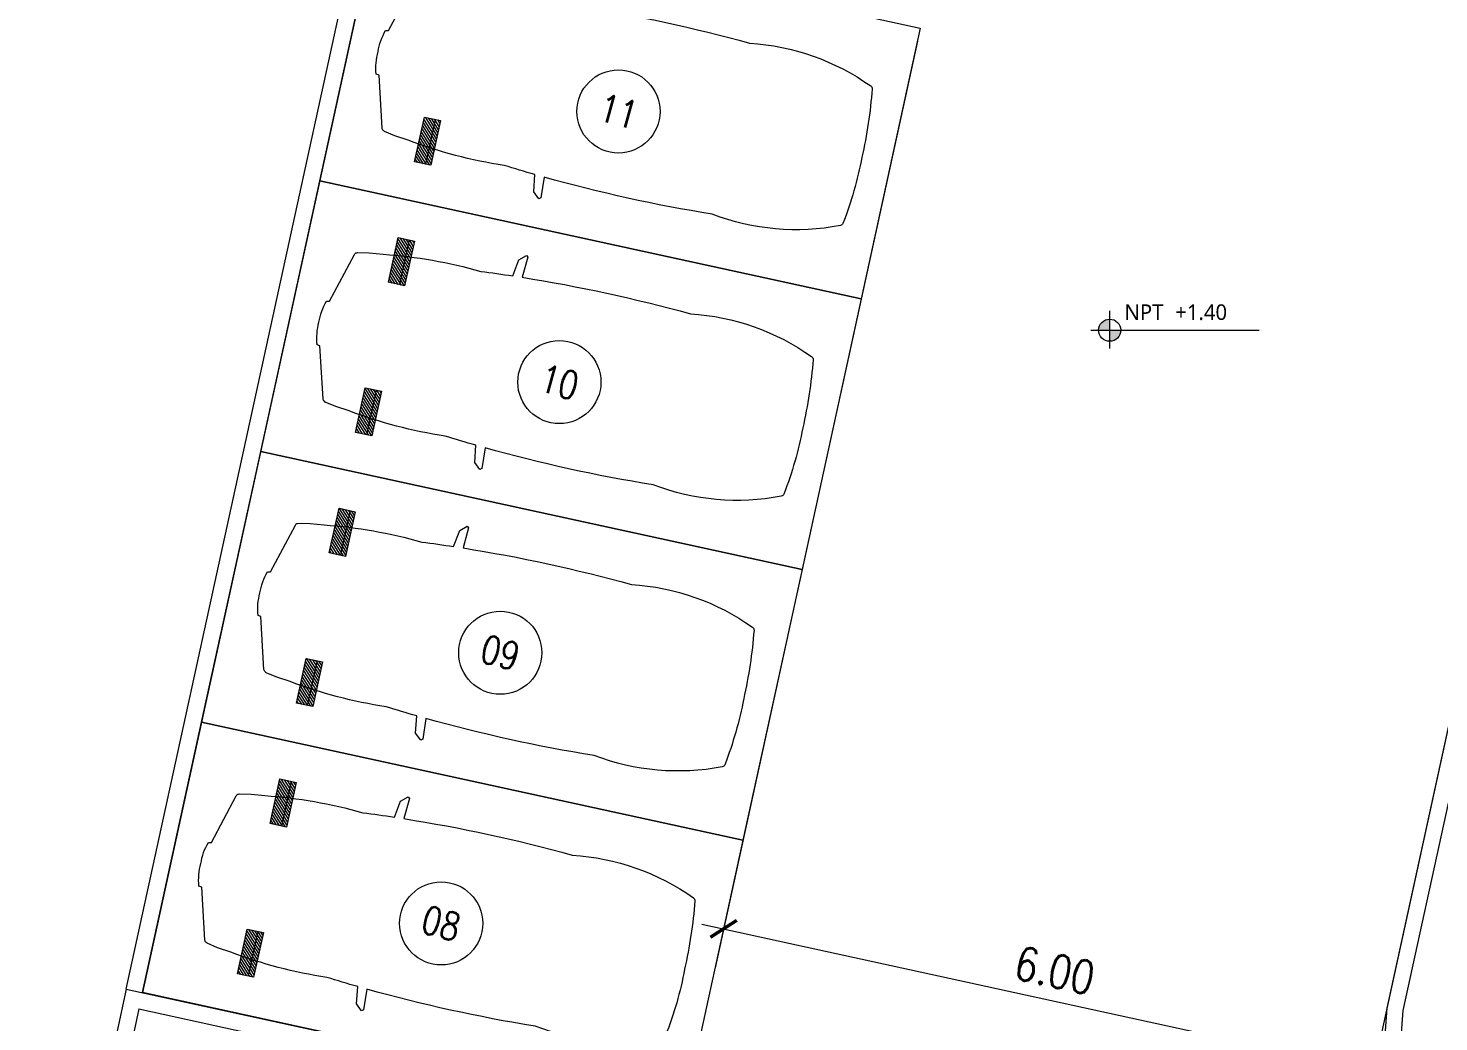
# Model space of a CAD drawing. Header units: millimetres. Extents: x 2471 to 2909, y 1327 to 1568.
# Drawn here: x 2576.87 to 2589.6, y 1382.75 to 1391.72 of the extents above; entities that cross this region are included whole.
import ezdxf
from ezdxf.enums import TextEntityAlignment as Align

# ---------------------------------------------------------------- set-up
doc = ezdxf.new("R2010")
doc.units = ezdxf.units.MM
doc.layers.get('0').update_dxf_attribs({"color": 251, "lineweight": 9})
doc.layers.get('DEFPOINTS').update_dxf_attribs({"color": 251, "lineweight": 9})
for name, color, linetype, lineweight in [('A-MUROS', 251, 'Continuous', 13), ('AUTOS', 251, 'Continuous', 13), ('MUMERACIONESTAC', 251, 'Continuous', 13), ('XREF_PAISAJISMO_200612$0$A-AN-TEXT-NIVEL', 251, 'Continuous', 13), ('XREF_PAISAJISMO_200612$0$A-MURO BAJO', 251, 'Continuous', 13)]:
    doc.layers.add(name, color=color, linetype=linetype, lineweight=lineweight)
doc.styles.add('ROMANS', font='romans.shx', dxfattribs={"width": 0.8})
doc.styles.add('TXT_COTAS', font='romans.shx', dxfattribs={"width": 0.8})
doc.styles.add('XREF_PAISAJISMO_200612$0$NIVEL50', font='l_10646.ttf', dxfattribs={"height": 0.2})
doc.dimstyles.new('DLP-COTA 200', dxfattribs={"dimtxt": 0.3, "dimasz": 0.2, "dimexe": 0.36, "dimexo": 0.12, "dimgap": 0.12, "dimtad": 1, "dimzin": 0, "dimdsep": 46, "dimtxsty": 'TXT_COTAS', "dimblk": 'ARCHTICK', "dimcen": 0.18, "dimdle": 0.2, "dimclrd": 256, "dimclre": 256, "dimclrt": 2, "dimadec": 0, "dimazin": 0, "dimtfac": 1, "dimtix": 1, "dimtofl": 0, "dimtmove": 2, "dimatfit": 3, "dimfxl": 0.36, "dimtolj": 1, "dimtzin": 0, "dimlwd": 9, "dimlwe": 9, "dimarcsym": 0})
pattern_1 = [(135, (197.3379394743751, 7.66561705954798), (-0.014142135623731, -0.014142135623731), [])]

# ---------------------------------------------------------------- blocks, each defined once
blk = doc.blocks.new('*U852')
at = {"ltscale": 0.5}
h = blk.add_hatch(dxfattribs=at)
h.set_pattern_fill('_USER', color=41, scale=0.02, angle=135, style=0, pattern_type=0)
h.set_pattern_definition(pattern_1)
h.paths.add_polyline_path([(0.3499999999064585, 4.049999999627471), (0.7625640894864318, 4.049999999627471), (0.7625640894864318, 4.199999998137354), (0.3499999999064585, 4.200000000000001)])
edge = h.paths.add_edge_path(flags=17)
edge.add_line((0.3499999999064585, 4.096893799304963), (0.7625640894864318, 4.096893797442317))
h = blk.add_hatch(dxfattribs=at)
h.set_pattern_fill('_USER', color=41, scale=0.02, angle=135, style=0, pattern_type=0)
h.set_pattern_definition(pattern_1)
h.paths.add_polyline_path([(2.149999999894817, 4.049999999627471), (1.737435910314842, 4.049999999627471), (1.737435910314842, 4.200000000000001), (2.149999999894817, 4.200000000000001)])
edge = h.paths.add_edge_path(flags=17)
edge.add_line((2.149999999894817, 4.096893799304963), (1.737435910314842, 4.096893799304963))
at = {"color": 7, "ltscale": 0.5}
for p, q in [((0.3499999999064582, 4.096893799304963), (0.7625640894864316, 4.096893797442318)), ((2.149999999894817, 4.096893799304963), (1.737435910314842, 4.096893799304963))]:
    blk.add_line(p, q, dxfattribs=at)
at = {"ltscale": 0.5}
blk.add_lwpolyline([(0, 0), (2.499999999999998, 0), (2.499999999999998, 5.000000000000001), (0, 5.000000000000001)], close=True, dxfattribs=at)
at = {"color": 7, "ltscale": 0.5}
blk.add_lwpolyline([(2.037528844945795, 3.028522202071265), (2.224826331529357, 3.017961387783316), (2.238677233038061, 3.033225936144618), (2.185582110820858, 3.092103478759553), (2.03223890537776, 3.114782713422947, 0.005253419644038889), (2.010610162169648, 3.403024230234966, 0.05323468880448375), (1.972881289012319, 4.298445265069629), (1.959960859082229, 4.423920004889395), (1.940709687699154, 4.525403541773585), (1.936232188128606, 4.534997764310868, 0.2186562557100147), (1.917137849190794, 4.551199094653156), (1.455784301436097, 4.68041331440213), (1.452100344206069, 4.707649311509477, 0.09155394760763061), (1.249999999999963, 4.734330136008744, 0.09162043732155131), (1.047899655811079, 4.708804217427994), (1.044215698365177, 4.681568217724587), (0.5828621506158747, 4.552353999814748, 0.2186562552153479), (0.5637678116788718, 4.536152669489409), (0.5592903121021207, 4.526558446958687), (0.5400391407772529, 4.4250749100745), (0.5271187106999162, 4.299600172615821, 0.05323468880111815), (0.4893898377046424, 3.404179129908862, 0.005253420110187526), (0.4677610936803374, 3.115937606692341), (0.314417888980415, 3.093258382082013), (0.261322766821422, 3.034380841329721), (0.2751736682137105, 3.01911629296842), (0.4624711549047331, 3.029677107255861, 0.02826491459471849), (0.4599966653126992, 1.475695204805616, 0.1399238157925407), (0.6046126963907203, 0.324876973164095, 0.2721479777528903), (0.6285017503985387, 0.3060667694362756, 0.035352843949907), (1.25000000000027, 0.2656698639912349, 0.0456386399384704), (1.869188438492291, 0.3049118635303407, 0.2721479761988349), (1.893077493167713, 0.3237220675503025, 0.1398888083936435), (2.04000333514385, 1.474540296761161, 0.02826491464424222)], format="xyb", close=True, dxfattribs=at)
for points in [[(0.3499999999064582, 4.200000000000001), (0.3499999999064582, 4.049999999627471), (0.7625640894864316, 4.049999999627471), (0.7625640894864316, 4.199999998137354)], [(1.737435910314842, 4.200000000000001), (1.737435910314842, 4.049999999627471), (2.149999999894817, 4.049999999627471), (2.149999999894817, 4.200000000000001)]]:
    blk.add_lwpolyline(points, close=True, dxfattribs=at)
blk = doc.blocks.new('PLAN_ETAPA-01_modificacion ingreso')
at = {"color": 3}
for points in [[(7.275179139338434, 31.26498900633305), (6.177218507509679, 52.36668620724231)], [(6.328029501019046, 52.35500876232982), (7.424976486712694, 31.2727835290134)]]:
    blk.add_lwpolyline(points, dxfattribs=at)
blk.add_lwpolyline([(7.285573285305873, 31.06517552398145), (7.285573285305873, 31.06517552398145)], close=True, dxfattribs=at)
at = {"layer": 'A-MUROS'}
for p, q in [((7.275176240829751, 31.2649888554588), (9.771798706846312, 31.39489755220711)), ((7.275176240829751, 31.2649888554588), (7.490824681939557, 27.12059556972235)), ((7.432768112746999, 31.12298602890223), (9.629795879591256, 31.23730568122119)), ((7.432768112746999, 31.12298602890223), (7.495124291628599, 29.92460725177079))]:
    blk.add_line(p, q, dxfattribs=at)
at = {"layer": 'MUMERACIONESTAC', "color": 2, "linetype": 'Continuous'}
for centre in [(9.470303552225232, 40.07636959757656), (9.600203039357439, 37.57976484671235), (9.730102525791153, 35.08316009491682), (9.860002011992037, 32.58655534312129)]:
    blk.add_circle(centre, 0.375, dxfattribs=at)
at = {"layer": 'AUTOS', "xscale": -1, "rotation": 92.9785188844966}
for p in [(11.89860641420819, 41.51908214297146), (12.02851029136218, 39.02245942875743), (12.15841416688636, 36.52583671268076), (12.28831804194488, 34.02921399846673)]:
    blk.add_blockref('*U852', p, dxfattribs=at)
at = {"layer": 'MUMERACIONESTAC', "linetype": 'Continuous', "style": 'ROMANS', "width": 0.8}
for s, p in [('11', (9.470303552225232, 40.07636959757656)), ('10', (9.600203039357439, 37.57976484671235)), ('09', (9.730102525791153, 35.08316009491682)), ('08', (9.860002011992037, 32.58655534312129))]:
    blk.add_text(s, height=0.25, dxfattribs=at).set_placement(p, align=Align.MIDDLE_CENTER)
blk = doc.blocks.new('_ArchTick')
at = {"color": 0, "linetype": 'ByBlock', "const_width": 0.15}
blk.add_lwpolyline([(-0.5, -0.5), (0.5, 0.5)], dxfattribs=at)
blk = doc.blocks.new('*D815')
at = {"lineweight": 9, "transparency": 16777216}
for p, q in [((2584.893764753112, 1391.598755233922), (2583.068483336904, 1383.236858006077)), ((2590.755732640317, 1390.319172292948), (2588.930451224109, 1381.957275065103)), ((2582.949859383811, 1383.631228843934), (2589.20262513009, 1382.266340373579))]:
    blk.add_line(p, q, dxfattribs=at)
at = {"layer": 'DEFPOINTS', "color": 0, "transparency": 16777216}
for p in [(2584.919356411926, 1391.715994591644, 1.559041324025619e-05), (2590.781324299131, 1390.43641165067, 1.559041324025619e-05), (2589.007226200553, 1382.30899313827)]:
    blk.add_point(p, dxfattribs=at)
at = {"lineweight": 9, "transparency": 16777216, "xscale": 0.2, "yscale": 0.2, "zscale": 0.2}
for p, rotation in [((2583.145258313348, 1383.588576079243), 167.6863104505001), ((2589.007226200553, 1382.30899313827), 347.6863104505001)]:
    blk.add_blockref('_ArchTick', p, dxfattribs=dict(at, rotation=rotation))
at = {"color": 8, "transparency": 16777216, "insert": (2586.133823489284, 1383.212573163632), "char_height": 0.3, "attachment_point": 5, "rotation": 347.6863104505001, "style": 'TXT_COTAS'}
blk.add_mtext('\\A1;6.00', dxfattribs=at)
blk = doc.blocks.new('XREF_PAISAJISMO_200612$0$NIVELES')
h = blk.add_hatch(color=256)
h.paths.add_polyline_path([(0, 0.0808306634426117, 0.4142135623731437), (-0.0855169353308156, -0.0046862699091434), (3.49246e-10, -0.0046862699091434)])
h.paths.add_polyline_path([(0.08551693509798501, -0.0046862717717886), (3.49246e-10, -0.0046862699091434), (1.164153e-10, -0.0902032069861889, 0.4142135623730951)])
for points in [[(-1.164153e-10, -0.1453137286007404), (1.164153e-10, 0.1453137286007404)], [(-0.1447424200596288, -0.0046862736344337), (1.152218244818214, -0.0046862699091434)]]:
    blk.add_lwpolyline(points)
blk.add_circle((3.49246e-10, -0.0046862699091434), 0.0855169353483802)
at = {"style": 'XREF_PAISAJISMO_200612$0$NIVEL50'}
for tag, p in [('TIPONIVEL', (0.1138773095801184, 0.007860759360141897)), ('NIVELPISO', (0.5059595121981602, 0.007860759360141897))]:
    blk.add_attdef(tag, p, '', height=0.12, dxfattribs=at)
blk = doc.blocks.new('A$Cda3111fd')
at = {"layer": 'XREF_PAISAJISMO_200612$0$A-MURO BAJO', "elevation": 1.57157086263641e-05}
for points in [[(6.41050952259684, 43.39570153877139), (2.669384265551344, 26.25703708454967), (2.513106804981362, 24.1344584133476), (0.7022293533373158, 15.83674502652138)], [(3.363398786983453, 29.43642329517752), (2.669384265551344, 26.25703708454967)], [(0.8791406929376535, 15.94387936405838), (2.661922025843523, 24.11285210121423), (2.818199235160137, 26.23542736005038), (3.508286011521704, 29.39681997243315), (5.244214498088695, 28.922144128941)]]:
    blk.add_lwpolyline(points, dxfattribs=at)
at = {"layer": 'XREF_PAISAJISMO_200612$0$A-AN-TEXT-NIVEL'}
ref = blk.add_blockref('XREF_PAISAJISMO_200612$0$NIVELES', (0.1692558542708866, 32.38134399149567, 1.57157086263641e-05), dxfattribs=dict(at, xscale=1.169359018536312, yscale=1.169359018536312, zscale=1.169359018536312))
ref.add_attrib('TIPONIVEL', 'NPT', dxfattribs={"layer": '0', "height": 0.1403230822243574, "style": 'XREF_PAISAJISMO_200612$0$NIVEL50'}).set_placement((0.3024193132296205, 32.42639718856663, 1.57157086263641e-05), align=Align.BOTTOM_LEFT)
ref.add_attrib('NIVELPISO', '+1.40', dxfattribs={"layer": '0', "height": 0.1403230822243574, "style": 'XREF_PAISAJISMO_200612$0$NIVEL50'}).set_placement((0.7609041728719603, 32.42639718856663, 1.57157086263641e-05), align=Align.BOTTOM_LEFT)

msp = doc.modelspace()

# ---------------------------------------------------------------- block references
at = {"rotation": 344.7077915635685}
msp.add_blockref('PLAN_ETAPA-01_modificacion ingreso', (2562.491719732781, 1354.805127227498, 1.36852635133998e-06), dxfattribs=at)

# ---------------------------------------------------------------- next in the draw order: block references
msp.add_blockref('A$Cda3111fd', (2586.460629247121, 1356.614878956047, -1.696053489818615e-05))

# ---------------------------------------------------------------- next in the draw order: dimensions: what is measured, and where the dimension line sits
dim = msp.add_aligned_dim(p1=(2584.919356411926, 1391.715994591643, 1.36852635133998e-06), p2=(2590.781324299132, 1390.43641165067, 1.36852635133998e-06), distance=-8.318795329798936, dimstyle='DLP-COTA 200', override={"dimclrt": 8})
dim.commit()
dim.dimension.update_dxf_attribs({"geometry": '*D815', "text_midpoint": (2586.133823489284, 1383.212573163632, -1.422188688891621e-05)})

doc.saveas('drawing.dxf')
